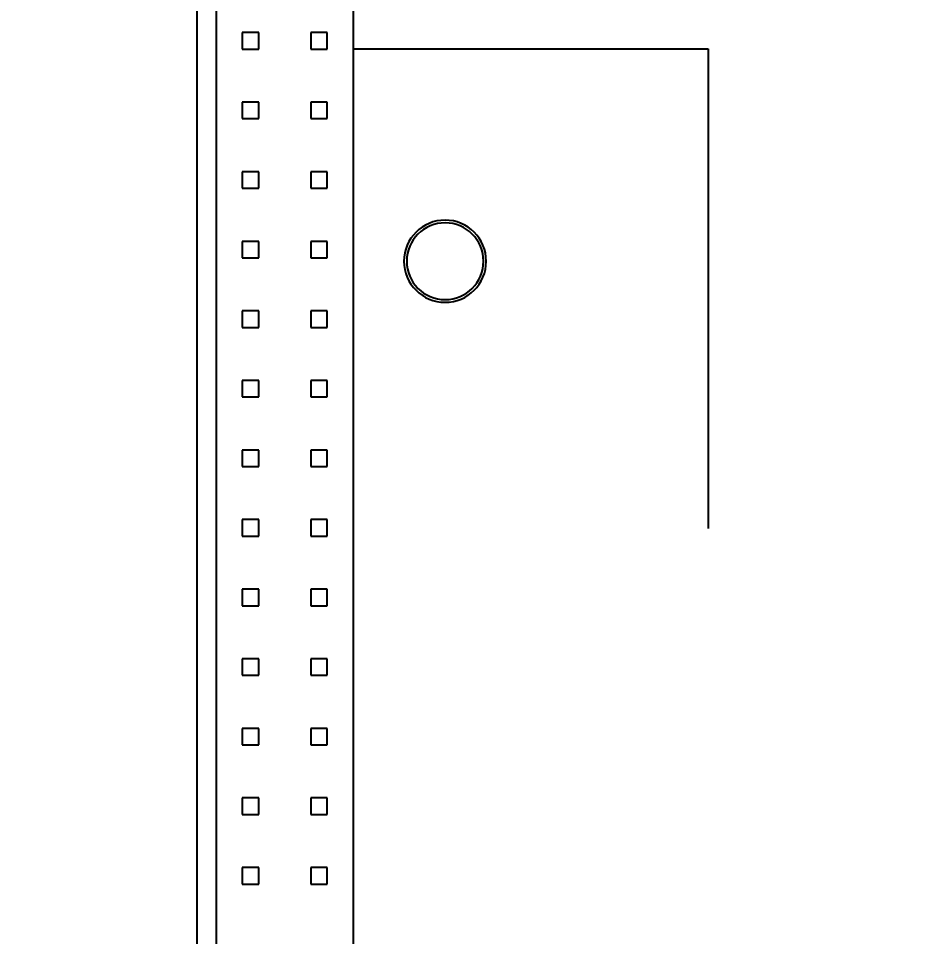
# Model space of a CAD drawing. Extents: x -34 to 51106, y -14166 to 1700.
# Drawn here: x 422.87 to 455.82, y 71.4 to 104.92 of the extents above; entities that cross this region are included whole.
import ezdxf

# ---------------------------------------------------------------- set-up
doc = ezdxf.new("R2010")
doc.units = 0
doc.layers.get('0').update_dxf_attribs({"linetype": 'CONTINUOUS'})
doc.layers.get('DEFPOINTS').update_dxf_attribs({"linetype": 'CONTINUOUS'})
doc.layers.add('РАЗМЕРЫ', color=2, linetype='CONTINUOUS')
doc.styles.add('ARIAL', font='arial.ttf', dxfattribs={"height": 3})
doc.dimstyles.new('BASA', dxfattribs={"dimtxt": 3, "dimasz": 3, "dimexe": 1.25, "dimexo": 0, "dimgap": 0, "dimtad": 0, "dimjust": 4, "dimtoh": 1, "dimdec": 1, "dimtxsty": 'ARIAL', "dimblk1": 'DOTSMALL', "dimblk2": 'OPEN', "dimsah": 1, "dimcen": 2.5, "dimclrd": 256, "dimclre": 256, "dimclrt": 256, "dimazin": 3, "dimtfac": 1, "dimtdec": 1, "dimtmove": 0, "dimatfit": 3})

# ---------------------------------------------------------------- blocks, each defined once
blk = doc.blocks.new('_DOTSMALL')
at = {"color": 0, "linetype": 'BYBLOCK', "const_width": 0.5}
blk.add_lwpolyline([(-0.0625, 0, 1), (0.0625, 0, 1)], format="xyb", close=True, dxfattribs=at)
blk = doc.blocks.new('_OPEN')
at = {"color": 0, "linetype": 'BYBLOCK'}
for p, q in [((-1, 0.167), (0, 0)), ((-1, -0.167), (0, 0)), ((0, 0), (-1, 0))]:
    blk.add_line(p, q, dxfattribs=at)
blk = doc.blocks.new('*D303')
at = {"layer": 'DEFPOINTS', "color": 0}
for p in [(526.284, 113.093), (273.284, 25.089), (526.284, -22.397)]:
    blk.add_point(p, dxfattribs=at)
at = {"layer": 'РАЗМЕРЫ'}
for p, q in [((526.284, 113.093), (526.284, -23.647)), ((273.284, 25.089), (273.284, -23.647)), ((273.284, -22.397), (523.284, -22.397))]:
    blk.add_line(p, q, dxfattribs=at)
at = {"layer": 'РАЗМЕРЫ', "xscale": 3, "yscale": 3, "zscale": 3, "rotation": 180}
blk.add_blockref('_DOTSMALL', (273.284, -22.397), dxfattribs=at)
at = {"layer": 'РАЗМЕРЫ', "xscale": 3, "yscale": 3, "zscale": 3}
blk.add_blockref('_OPEN', (526.284, -22.397), dxfattribs=at)
at = {"layer": 'РАЗМЕРЫ', "insert": (526.284, -31.034), "char_height": 3, "attachment_point": 5, "rotation": 90, "style": 'ARIAL'}
blk.add_mtext('253±0,2', dxfattribs=at)
blk = doc.blocks.new('*D301')
at = {"layer": 'DEFPOINTS', "color": 0}
for p in [(548.284, 191.056), (273.284, 25.089), (548.284, -22.397)]:
    blk.add_point(p, dxfattribs=at)
at = {"layer": 'РАЗМЕРЫ'}
for p, q in [((548.284, 191.056), (548.284, -23.647)), ((273.284, 25.089), (273.284, -23.647)), ((273.284, -22.397), (545.284, -22.397))]:
    blk.add_line(p, q, dxfattribs=at)
at = {"layer": 'РАЗМЕРЫ', "xscale": 3, "yscale": 3, "zscale": 3, "rotation": 180}
blk.add_blockref('_DOTSMALL', (273.284, -22.397), dxfattribs=at)
at = {"layer": 'РАЗМЕРЫ', "xscale": 3, "yscale": 3, "zscale": 3}
blk.add_blockref('_OPEN', (548.284, -22.397), dxfattribs=at)
at = {"layer": 'РАЗМЕРЫ', "insert": (548.284, -31.034), "char_height": 3, "attachment_point": 5, "rotation": 90, "style": 'ARIAL'}
blk.add_mtext('275±0,2', dxfattribs=at)

msp = doc.modelspace()

# ---------------------------------------------------------------- linework, layer by layer
for p, q in [((429.3941, 45.7509), (429.3941, 117.7509)), ((430.0941, 115.4509), (430.0941, 64.8009)), ((435.0941, 64.8009), (435.0941, 115.4509)), ((431.0441, 104.4009), (431.0441, 103.8009)), ((431.6441, 104.4009), (431.0441, 104.4009)), ((431.6441, 103.8009), (431.6441, 104.4009)), ((433.5441, 104.4009), (433.5441, 103.8009)), ((434.1441, 104.4009), (433.5441, 104.4009)), ((434.1441, 103.8009), (434.1441, 104.4009)), ((431.0441, 103.8009), (431.6441, 103.8009)), ((433.5441, 103.8009), (434.1441, 103.8009)), ((435.0941, 103.8033), (448.0384, 103.8033)), ((448.0384, 103.8033), (448.0384, 86.3033)), ((431.0441, 101.8609), (431.0441, 101.2609)), ((431.6441, 101.8609), (431.0441, 101.8609)), ((431.6441, 101.2609), (431.6441, 101.8609)), ((433.5441, 101.8609), (433.5441, 101.2609)), ((434.1441, 101.8609), (433.5441, 101.8609)), ((434.1441, 101.2609), (434.1441, 101.8609)), ((431.0441, 101.2609), (431.6441, 101.2609)), ((433.5441, 101.2609), (434.1441, 101.2609)), ((431.0441, 99.3209), (431.0441, 98.7209)), ((431.6441, 99.3209), (431.0441, 99.3209)), ((431.6441, 98.7209), (431.6441, 99.3209)), ((433.5441, 99.3209), (433.5441, 98.7209)), ((434.1441, 99.3209), (433.5441, 99.3209)), ((434.1441, 98.7209), (434.1441, 99.3209)), ((431.0441, 98.7209), (431.6441, 98.7209)), ((433.5441, 98.7209), (434.1441, 98.7209)), ((431.0441, 96.7809), (431.0441, 96.1809)), ((431.6441, 96.7809), (431.0441, 96.7809)), ((431.6441, 96.1809), (431.6441, 96.7809)), ((433.5441, 96.7809), (433.5441, 96.1809)), ((434.1441, 96.7809), (433.5441, 96.7809)), ((434.1441, 96.1809), (434.1441, 96.7809)), ((431.0441, 96.1809), (431.6441, 96.1809)), ((433.5441, 96.1809), (434.1441, 96.1809)), ((431.0441, 94.2409), (431.0441, 93.6409)), ((431.6441, 94.2409), (431.0441, 94.2409)), ((431.6441, 93.6409), (431.6441, 94.2409)), ((433.5441, 94.2409), (433.5441, 93.6409)), ((434.1441, 94.2409), (433.5441, 94.2409)), ((434.1441, 93.6409), (434.1441, 94.2409)), ((431.0441, 93.6409), (431.6441, 93.6409)), ((433.5441, 93.6409), (434.1441, 93.6409)), ((431.0441, 91.7009), (431.0441, 91.1009)), ((431.6441, 91.7009), (431.0441, 91.7009)), ((431.6441, 91.1009), (431.6441, 91.7009)), ((433.5441, 91.7009), (433.5441, 91.1009)), ((434.1441, 91.7009), (433.5441, 91.7009)), ((434.1441, 91.1009), (434.1441, 91.7009)), ((431.0441, 91.1009), (431.6441, 91.1009)), ((433.5441, 91.1009), (434.1441, 91.1009)), ((431.0441, 89.1609), (431.0441, 88.5609)), ((431.6441, 89.1609), (431.0441, 89.1609)), ((431.6441, 88.5609), (431.6441, 89.1609)), ((433.5441, 89.1609), (433.5441, 88.5609)), ((434.1441, 89.1609), (433.5441, 89.1609)), ((434.1441, 88.5609), (434.1441, 89.1609)), ((431.0441, 88.5609), (431.6441, 88.5609)), ((433.5441, 88.5609), (434.1441, 88.5609)), ((431.0441, 86.6209), (431.0441, 86.0209)), ((431.6441, 86.6209), (431.0441, 86.6209)), ((431.6441, 86.0209), (431.6441, 86.6209)), ((433.5441, 86.6209), (433.5441, 86.0209)), ((434.1441, 86.6209), (433.5441, 86.6209)), ((434.1441, 86.0209), (434.1441, 86.6209)), ((431.0441, 86.0209), (431.6441, 86.0209)), ((433.5441, 86.0209), (434.1441, 86.0209)), ((431.0441, 84.0809), (431.0441, 83.4809)), ((431.6441, 84.0809), (431.0441, 84.0809)), ((431.6441, 83.4809), (431.6441, 84.0809)), ((433.5441, 84.0809), (433.5441, 83.4809)), ((434.1441, 84.0809), (433.5441, 84.0809)), ((434.1441, 83.4809), (434.1441, 84.0809)), ((431.0441, 83.4809), (431.6441, 83.4809)), ((433.5441, 83.4809), (434.1441, 83.4809)), ((431.0441, 81.5409), (431.0441, 80.9409)), ((431.6441, 81.5409), (431.0441, 81.5409)), ((431.6441, 80.9409), (431.6441, 81.5409)), ((433.5441, 81.5409), (433.5441, 80.9409)), ((434.1441, 81.5409), (433.5441, 81.5409)), ((434.1441, 80.9409), (434.1441, 81.5409)), ((431.0441, 80.9409), (431.6441, 80.9409)), ((433.5441, 80.9409), (434.1441, 80.9409)), ((431.0441, 79.0009), (431.0441, 78.4009)), ((431.6441, 79.0009), (431.0441, 79.0009)), ((431.6441, 78.4009), (431.6441, 79.0009)), ((433.5441, 79.0009), (433.5441, 78.4009)), ((434.1441, 79.0009), (433.5441, 79.0009)), ((434.1441, 78.4009), (434.1441, 79.0009)), ((431.0441, 78.4009), (431.6441, 78.4009)), ((433.5441, 78.4009), (434.1441, 78.4009)), ((431.0441, 76.4609), (431.0441, 75.8609)), ((431.6441, 76.4609), (431.0441, 76.4609)), ((431.6441, 75.8609), (431.6441, 76.4609)), ((433.5441, 76.4609), (433.5441, 75.8609)), ((434.1441, 76.4609), (433.5441, 76.4609)), ((434.1441, 75.8609), (434.1441, 76.4609)), ((431.0441, 75.8609), (431.6441, 75.8609)), ((433.5441, 75.8609), (434.1441, 75.8609)), ((431.0441, 73.9209), (431.0441, 73.3209)), ((431.6441, 73.9209), (431.0441, 73.9209)), ((431.6441, 73.3209), (431.6441, 73.9209)), ((433.5441, 73.9209), (433.5441, 73.3209)), ((434.1441, 73.9209), (433.5441, 73.9209)), ((434.1441, 73.3209), (434.1441, 73.9209)), ((431.0441, 73.3209), (431.6441, 73.3209)), ((433.5441, 73.3209), (434.1441, 73.3209))]:
    msp.add_line(p, q)
for radius, start, end in [(1.5, 0, 180), (1.4, 90, 270), (1.4, 270, 90), (1.5, 180, 0)]:
    msp.add_arc((438.44, 96.0545), radius, start, end)

# ---------------------------------------------------------------- dimensions: what is measured, and where the dimension line sits
at = {"layer": 'РАЗМЕРЫ'}
for base, p2, picture, middle in [((548.2841, -22.3966), (548.2841, 191.0558), '*D301', (548.2841, -31.0341)), ((526.2842, -22.3966), (526.2842, 113.0934), '*D303', (526.2842, -31.0341))]:
    dim = msp.add_linear_dim(base=base, p1=(273.2841, 25.089), p2=p2, dimstyle='BASA', override={"dimgap": 0, "dimtol": 1, "dimlim": 0, "dimtp": 0.2, "dimtm": 0.2}, dxfattribs=at)
    dim.commit()
    dim.dimension.update_dxf_attribs({"geometry": picture, "text_midpoint": middle})

doc.saveas('drawing.dxf')
